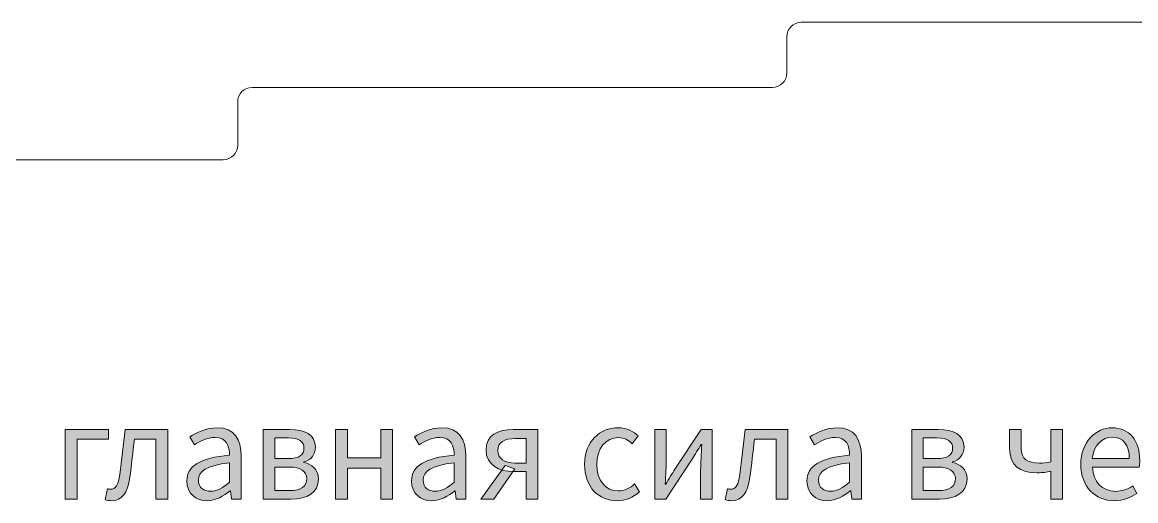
# Model space of a CAD drawing. Header units: millimetres. Extents: x -142 to 140, y -60 to 98.
# Drawn here: x 27.58 to 66.1, y 81.79 to 98.33 of the extents above; entities that cross this region are included whole.
import ezdxf

# ---------------------------------------------------------------- set-up
doc = ezdxf.new("R2010")
doc.units = ezdxf.units.MM
doc.header["$MEASUREMENT"] = 0
doc.layers.add('カット1(R255G0B0)', color=7, linetype='Continuous', lineweight=0)

# ---------------------------------------------------------------- blocks, each defined once
blk = doc.blocks.new('Block_7')
at = {"layer": 'カット1(R255G0B0)', "color": 5, "lineweight": 0, "true_color": 0x0000ff}
for points in [[(54.03, 97.829), (54.03, 98.106), (54.254, 98.329), (54.53, 98.33), (54.53, 98.33), (54.53, 98.33), (54.53, 98.33)], [(54.03, 96.579), (54.03, 96.303), (53.806, 96.079), (53.53, 96.079), (53.53, 96.079), (53.53, 96.079), (53.53, 96.079)]]:
    blk.add_open_spline(points, degree=3, knots=[0, 0, 0, 0, 1, 1, 1, 2, 2, 2, 2], dxfattribs=at)
for points in [[(54.531, 98.331), (54.531, 98.331), (71.531, 98.331), (71.531, 98.331)], [(54.031, 96.581), (54.031, 96.581), (54.031, 97.831), (54.031, 97.831)], [(35.03, 95.579), (35.03, 95.856), (35.254, 96.079), (35.53, 96.079)], [(35.532, 96.081), (35.532, 96.081), (53.531, 96.081), (53.531, 96.081)], [(35.032, 94.082), (35.032, 94.082), (35.032, 95.58), (35.032, 95.58)], [(35.03, 94.079), (35.03, 93.803), (34.806, 93.579), (34.53, 93.579)], [(16.53, 93.582), (16.53, 93.582), (34.531, 93.582), (34.531, 93.582)]]:
    blk.add_open_spline(points, degree=3, dxfattribs=at)
blk = doc.blocks.new('Block_9')
at = {"layer": 'カット1(R255G0B0)', "true_color": 0x000000, "transparency": 33554687}
h = blk.add_hatch(color=18, dxfattribs=at)
h.dxf.hatch_style = 2
edge = h.paths.add_edge_path()
edge.add_spline(control_points=[(29.066, 84.253), (29.066, 84.253), (30.563, 84.253), (30.563, 84.253), (30.563, 84.253), (30.563, 83.922), (30.563, 83.922), (30.563, 83.922), (29.473, 83.922), (29.473, 83.922), (29.473, 83.922), (29.473, 81.851), (29.473, 81.851), (29.473, 81.851), (29.066, 81.851), (29.066, 81.851), (29.066, 81.851), (29.066, 84.253), (29.066, 84.253)], knot_values=[0, 0, 0, 0, 1, 1, 1, 2, 2, 2, 3, 3, 3, 4, 4, 4, 5, 5, 5, 6, 6, 6, 6], degree=3, periodic=0)
h = blk.add_hatch(color=18, dxfattribs=at)
h.dxf.hatch_style = 2
edge = h.paths.add_edge_path()
edge.add_spline(control_points=[(30.445, 81.833), (30.445, 81.833), (30.521, 82.206), (30.521, 82.206), (30.554, 82.197), (30.588, 82.187), (30.631, 82.187), (30.799, 82.187), (30.909, 82.341), (30.951, 82.695), (31.015, 83.214), (31.075, 83.732), (31.136, 84.253), (31.136, 84.253), (32.611, 84.253), (32.611, 84.253), (32.611, 84.253), (32.611, 81.851), (32.611, 81.851), (32.611, 81.851), (32.204, 81.851), (32.204, 81.851), (32.204, 81.851), (32.204, 83.922), (32.204, 83.922), (32.204, 83.922), (31.458, 83.922), (31.458, 83.922), (31.406, 83.481), (31.354, 83.035), (31.299, 82.593), (31.23, 82.058), (31.017, 81.792), (30.663, 81.792), (30.574, 81.792), (30.513, 81.806), (30.445, 81.833)], knot_values=[0, 0, 0, 0, 1, 1, 1, 2, 2, 2, 3, 3, 3, 4, 4, 4, 5, 5, 5, 6, 6, 6, 7, 7, 7, 8, 8, 8, 9, 9, 9, 10, 10, 10, 11, 11, 11, 12, 12, 12, 12], degree=3, periodic=0)
h = blk.add_hatch(color=18, dxfattribs=at)
h.dxf.hatch_style = 2
edge = h.paths.add_edge_path()
edge.add_spline(control_points=[(34.748, 82.437), (34.748, 82.437), (34.748, 83.105), (34.748, 83.105), (33.943, 83.008), (33.671, 82.81), (33.671, 82.503), (33.671, 82.231), (33.857, 82.119), (34.092, 82.119), (34.324, 82.119), (34.516, 82.232), (34.748, 82.437)], knot_values=[0, 0, 0, 0, 1, 1, 1, 2, 2, 2, 3, 3, 3, 4, 4, 4, 4], degree=3, periodic=0)
edge = h.paths.add_edge_path()
edge.add_spline(control_points=[(33.273, 82.475), (33.273, 82.998), (33.725, 83.26), (34.748, 83.371), (34.748, 83.68), (34.645, 83.978), (34.253, 83.978), (33.975, 83.978), (33.725, 83.846), (33.536, 83.72), (33.536, 83.72), (33.377, 83.999), (33.377, 83.999), (33.598, 84.144), (33.935, 84.313), (34.321, 84.313), (34.907, 84.313), (35.155, 83.923), (35.155, 83.325), (35.155, 83.325), (35.155, 81.851), (35.155, 81.851), (35.155, 81.851), (34.819, 81.851), (34.819, 81.851), (34.819, 81.851), (34.785, 82.139), (34.785, 82.139), (34.785, 82.139), (34.771, 82.139), (34.771, 82.139), (34.542, 81.948), (34.275, 81.792), (33.977, 81.792), (33.575, 81.792), (33.273, 82.042), (33.273, 82.475)], knot_values=[0, 0, 0, 0, 1, 1, 1, 2, 2, 2, 3, 3, 3, 4, 4, 4, 5, 5, 5, 6, 6, 6, 7, 7, 7, 8, 8, 8, 9, 9, 9, 10, 10, 10, 11, 11, 11, 12, 12, 12, 12], degree=3, periodic=0)
h = blk.add_hatch(color=18, dxfattribs=at)
h.dxf.hatch_style = 2
edge = h.paths.add_edge_path()
edge.add_spline(control_points=[(36.828, 82.142), (37.228, 82.142), (37.42, 82.294), (37.42, 82.563), (37.42, 82.806), (37.21, 82.955), (36.803, 82.955), (36.803, 82.955), (36.31, 82.955), (36.31, 82.955), (36.31, 82.955), (36.31, 82.142), (36.31, 82.142), (36.31, 82.142), (36.828, 82.142), (36.828, 82.142)], knot_values=[0, 0, 0, 0, 1, 1, 1, 2, 2, 2, 3, 3, 3, 4, 4, 4, 5, 5, 5, 5], degree=3, periodic=0)
edge = h.paths.add_edge_path()
edge.add_spline(control_points=[(36.764, 83.246), (37.167, 83.246), (37.322, 83.384), (37.322, 83.605), (37.322, 83.83), (37.165, 83.962), (36.793, 83.962), (36.793, 83.962), (36.31, 83.962), (36.31, 83.962), (36.31, 83.962), (36.31, 83.246), (36.31, 83.246), (36.31, 83.246), (36.764, 83.246), (36.764, 83.246)], knot_values=[0, 0, 0, 0, 1, 1, 1, 2, 2, 2, 3, 3, 3, 4, 4, 4, 5, 5, 5, 5], degree=3, periodic=0)
edge = h.paths.add_edge_path()
edge.add_spline(control_points=[(35.911, 84.253), (35.911, 84.253), (36.836, 84.253), (36.836, 84.253), (37.36, 84.253), (37.72, 84.081), (37.72, 83.644), (37.72, 83.379), (37.568, 83.206), (37.321, 83.131), (37.321, 83.131), (37.321, 83.114), (37.321, 83.114), (37.59, 83.051), (37.822, 82.883), (37.822, 82.538), (37.822, 82.061), (37.429, 81.851), (36.874, 81.851), (36.874, 81.851), (35.911, 81.851), (35.911, 81.851), (35.911, 81.851), (35.911, 84.253), (35.911, 84.253)], knot_values=[0, 0, 0, 0, 1, 1, 1, 2, 2, 2, 3, 3, 3, 4, 4, 4, 5, 5, 5, 6, 6, 6, 7, 7, 7, 8, 8, 8, 8], degree=3, periodic=0)
h = blk.add_hatch(color=18, dxfattribs=at)
h.dxf.hatch_style = 2
edge = h.paths.add_edge_path()
edge.add_spline(control_points=[(38.42, 84.253), (38.42, 84.253), (38.827, 84.253), (38.827, 84.253), (38.827, 84.253), (38.827, 83.279), (38.827, 83.279), (38.827, 83.279), (39.981, 83.279), (39.981, 83.279), (39.981, 83.279), (39.981, 84.253), (39.981, 84.253), (39.981, 84.253), (40.388, 84.253), (40.388, 84.253), (40.388, 84.253), (40.388, 81.851), (40.388, 81.851), (40.388, 81.851), (39.981, 81.851), (39.981, 81.851), (39.981, 81.851), (39.981, 82.918), (39.981, 82.918), (39.981, 82.918), (38.827, 82.918), (38.827, 82.918), (38.827, 82.918), (38.827, 81.851), (38.827, 81.851), (38.827, 81.851), (38.42, 81.851), (38.42, 81.851), (38.42, 81.851), (38.42, 84.253), (38.42, 84.253)], knot_values=[0, 0, 0, 0, 1, 1, 1, 2, 2, 2, 3, 3, 3, 4, 4, 4, 5, 5, 5, 6, 6, 6, 7, 7, 7, 8, 8, 8, 9, 9, 9, 10, 10, 10, 11, 11, 11, 12, 12, 12, 12], degree=3, periodic=0)
h = blk.add_hatch(color=18, dxfattribs=at)
h.dxf.hatch_style = 2
edge = h.paths.add_edge_path()
edge.add_spline(control_points=[(42.522, 82.437), (42.522, 82.437), (42.522, 83.105), (42.522, 83.105), (41.717, 83.008), (41.445, 82.81), (41.445, 82.503), (41.445, 82.231), (41.63, 82.119), (41.866, 82.119), (42.098, 82.119), (42.29, 82.232), (42.522, 82.437)], knot_values=[0, 0, 0, 0, 1, 1, 1, 2, 2, 2, 3, 3, 3, 4, 4, 4, 4], degree=3, periodic=0)
edge = h.paths.add_edge_path()
edge.add_spline(control_points=[(41.047, 82.475), (41.047, 82.998), (41.498, 83.26), (42.522, 83.371), (42.521, 83.68), (42.419, 83.978), (42.026, 83.978), (41.749, 83.978), (41.498, 83.846), (41.31, 83.72), (41.31, 83.72), (41.151, 83.999), (41.151, 83.999), (41.372, 84.144), (41.709, 84.313), (42.094, 84.313), (42.681, 84.313), (42.929, 83.923), (42.929, 83.325), (42.929, 83.325), (42.929, 81.851), (42.929, 81.851), (42.929, 81.851), (42.593, 81.851), (42.593, 81.851), (42.593, 81.851), (42.559, 82.139), (42.559, 82.139), (42.559, 82.139), (42.545, 82.139), (42.545, 82.139), (42.316, 81.948), (42.049, 81.792), (41.751, 81.792), (41.349, 81.792), (41.047, 82.042), (41.047, 82.475)], knot_values=[0, 0, 0, 0, 1, 1, 1, 2, 2, 2, 3, 3, 3, 4, 4, 4, 5, 5, 5, 6, 6, 6, 7, 7, 7, 8, 8, 8, 9, 9, 9, 10, 10, 10, 11, 11, 11, 12, 12, 12, 12], degree=3, periodic=0)
h = blk.add_hatch(color=18, dxfattribs=at)
h.dxf.hatch_style = 2
edge = h.paths.add_edge_path()
edge.add_spline(control_points=[(45.009, 83.095), (45.009, 83.095), (45.009, 83.939), (45.009, 83.939), (45.009, 83.939), (44.633, 83.939), (44.633, 83.939), (44.257, 83.939), (44.03, 83.815), (44.03, 83.532), (44.03, 83.25), (44.257, 83.095), (44.633, 83.095), (44.633, 83.095), (45.009, 83.095), (45.009, 83.095)], knot_values=[0, 0, 0, 0, 1, 1, 1, 2, 2, 2, 3, 3, 3, 4, 4, 4, 5, 5, 5, 5], degree=3, periodic=0)
edge = h.paths.add_edge_path()
edge.add_spline(control_points=[(45.009, 82.799), (45.009, 82.799), (44.564, 82.799), (44.564, 82.799), (44.092, 82.799), (43.622, 83.011), (43.622, 83.541), (43.622, 84.071), (44.028, 84.253), (44.566, 84.253), (44.566, 84.253), (45.416, 84.253), (45.416, 84.253), (45.416, 84.253), (45.416, 81.851), (45.416, 81.851), (45.416, 81.851), (45.009, 81.851), (45.009, 81.851), (45.009, 81.851), (45.009, 82.799), (45.009, 82.799)], knot_values=[0, 0, 0, 0, 1, 1, 1, 2, 2, 2, 3, 3, 3, 4, 4, 4, 5, 5, 5, 6, 6, 6, 7, 7, 7, 7], degree=3, periodic=0)
edge = h.paths.add_edge_path()
edge.add_spline(control_points=[(44.284, 83.01), (44.284, 83.01), (44.622, 82.889), (44.622, 82.889), (44.622, 82.889), (43.898, 81.851), (43.898, 81.851), (43.898, 81.851), (43.438, 81.851), (43.438, 81.851), (43.438, 81.851), (44.284, 83.01), (44.284, 83.01)], knot_values=[0, 0, 0, 0, 1, 1, 1, 2, 2, 2, 3, 3, 3, 4, 4, 4, 4], degree=3, periodic=0)
h = blk.add_hatch(color=18, dxfattribs=at)
h.dxf.hatch_style = 2
edge = h.paths.add_edge_path()
edge.add_spline(control_points=[(47.033, 83.049), (47.033, 83.851), (47.574, 84.313), (48.189, 84.313), (48.504, 84.313), (48.722, 84.183), (48.891, 84.031), (48.891, 84.031), (48.683, 83.762), (48.683, 83.762), (48.543, 83.888), (48.396, 83.974), (48.207, 83.974), (47.772, 83.974), (47.453, 83.6), (47.453, 83.049), (47.453, 82.499), (47.754, 82.13), (48.196, 82.13), (48.415, 82.13), (48.61, 82.237), (48.76, 82.37), (48.76, 82.37), (48.936, 82.097), (48.936, 82.097), (48.72, 81.905), (48.448, 81.792), (48.16, 81.792), (47.52, 81.792), (47.033, 82.254), (47.033, 83.049)], knot_values=[0, 0, 0, 0, 1, 1, 1, 2, 2, 2, 3, 3, 3, 4, 4, 4, 5, 5, 5, 6, 6, 6, 7, 7, 7, 8, 8, 8, 9, 9, 9, 10, 10, 10, 10], degree=3, periodic=0)
h = blk.add_hatch(color=18, dxfattribs=at)
h.dxf.hatch_style = 2
edge = h.paths.add_edge_path()
edge.add_spline(control_points=[(49.463, 84.253), (49.463, 84.253), (49.859, 84.253), (49.859, 84.253), (49.859, 84.253), (49.859, 83.255), (49.859, 83.255), (49.859, 83), (49.838, 82.677), (49.821, 82.368), (49.821, 82.368), (49.839, 82.368), (49.839, 82.368), (49.929, 82.516), (50.07, 82.735), (50.158, 82.882), (50.158, 82.882), (51.066, 84.253), (51.066, 84.253), (51.066, 84.253), (51.444, 84.253), (51.444, 84.253), (51.444, 84.253), (51.444, 81.851), (51.444, 81.851), (51.444, 81.851), (51.048, 81.851), (51.048, 81.851), (51.048, 81.851), (51.048, 82.85), (51.048, 82.85), (51.048, 83.105), (51.069, 83.426), (51.088, 83.737), (51.088, 83.737), (51.068, 83.737), (51.068, 83.737), (50.978, 83.588), (50.839, 83.368), (50.751, 83.223), (50.751, 83.223), (49.841, 81.851), (49.841, 81.851), (49.841, 81.851), (49.463, 81.851), (49.463, 81.851), (49.463, 81.851), (49.463, 84.253), (49.463, 84.253)], knot_values=[0, 0, 0, 0, 1, 1, 1, 2, 2, 2, 3, 3, 3, 4, 4, 4, 5, 5, 5, 6, 6, 6, 7, 7, 7, 8, 8, 8, 9, 9, 9, 10, 10, 10, 11, 11, 11, 12, 12, 12, 13, 13, 13, 14, 14, 14, 15, 15, 15, 16, 16, 16, 16], degree=3, periodic=0)
h = blk.add_hatch(color=18, dxfattribs=at)
h.dxf.hatch_style = 2
edge = h.paths.add_edge_path()
edge.add_spline(control_points=[(51.899, 81.833), (51.899, 81.833), (51.975, 82.206), (51.975, 82.206), (52.009, 82.197), (52.042, 82.187), (52.085, 82.187), (52.253, 82.187), (52.363, 82.341), (52.405, 82.695), (52.469, 83.214), (52.53, 83.732), (52.59, 84.253), (52.59, 84.253), (54.065, 84.253), (54.065, 84.253), (54.065, 84.253), (54.065, 81.851), (54.065, 81.851), (54.065, 81.851), (53.659, 81.851), (53.659, 81.851), (53.659, 81.851), (53.659, 83.922), (53.659, 83.922), (53.659, 83.922), (52.913, 83.922), (52.913, 83.922), (52.861, 83.481), (52.808, 83.035), (52.753, 82.593), (52.684, 82.058), (52.471, 81.792), (52.117, 81.792), (52.029, 81.792), (51.967, 81.806), (51.899, 81.833)], knot_values=[0, 0, 0, 0, 1, 1, 1, 2, 2, 2, 3, 3, 3, 4, 4, 4, 5, 5, 5, 6, 6, 6, 7, 7, 7, 8, 8, 8, 9, 9, 9, 10, 10, 10, 11, 11, 11, 12, 12, 12, 12], degree=3, periodic=0)
h = blk.add_hatch(color=18, dxfattribs=at)
h.dxf.hatch_style = 2
edge = h.paths.add_edge_path()
edge.add_spline(control_points=[(56.203, 82.437), (56.203, 82.437), (56.203, 83.105), (56.203, 83.105), (55.398, 83.008), (55.126, 82.81), (55.126, 82.503), (55.126, 82.231), (55.311, 82.119), (55.547, 82.119), (55.779, 82.119), (55.97, 82.232), (56.203, 82.437)], knot_values=[0, 0, 0, 0, 1, 1, 1, 2, 2, 2, 3, 3, 3, 4, 4, 4, 4], degree=3, periodic=0)
edge = h.paths.add_edge_path()
edge.add_spline(control_points=[(54.727, 82.475), (54.727, 82.998), (55.179, 83.26), (56.203, 83.371), (56.202, 83.68), (56.099, 83.978), (55.707, 83.978), (55.429, 83.978), (55.179, 83.846), (54.991, 83.72), (54.991, 83.72), (54.831, 83.999), (54.831, 83.999), (55.053, 84.144), (55.39, 84.313), (55.775, 84.313), (56.361, 84.313), (56.609, 83.923), (56.609, 83.325), (56.609, 83.325), (56.609, 81.851), (56.609, 81.851), (56.609, 81.851), (56.274, 81.851), (56.274, 81.851), (56.274, 81.851), (56.239, 82.139), (56.239, 82.139), (56.239, 82.139), (56.226, 82.139), (56.226, 82.139), (55.997, 81.948), (55.729, 81.792), (55.431, 81.792), (55.029, 81.792), (54.727, 82.042), (54.727, 82.475)], knot_values=[0, 0, 0, 0, 1, 1, 1, 2, 2, 2, 3, 3, 3, 4, 4, 4, 5, 5, 5, 6, 6, 6, 7, 7, 7, 8, 8, 8, 9, 9, 9, 10, 10, 10, 11, 11, 11, 12, 12, 12, 12], degree=3, periodic=0)
h = blk.add_hatch(color=18, dxfattribs=at)
h.dxf.hatch_style = 2
edge = h.paths.add_edge_path()
edge.add_spline(control_points=[(59.27, 82.142), (59.669, 82.142), (59.862, 82.294), (59.862, 82.563), (59.862, 82.806), (59.652, 82.955), (59.245, 82.955), (59.245, 82.955), (58.752, 82.955), (58.752, 82.955), (58.752, 82.955), (58.752, 82.142), (58.752, 82.142), (58.752, 82.142), (59.27, 82.142), (59.27, 82.142)], knot_values=[0, 0, 0, 0, 1, 1, 1, 2, 2, 2, 3, 3, 3, 4, 4, 4, 5, 5, 5, 5], degree=3, periodic=0)
edge = h.paths.add_edge_path()
edge.add_spline(control_points=[(59.206, 83.246), (59.609, 83.246), (59.764, 83.384), (59.764, 83.605), (59.764, 83.83), (59.607, 83.962), (59.235, 83.962), (59.235, 83.962), (58.752, 83.962), (58.752, 83.962), (58.752, 83.962), (58.752, 83.246), (58.752, 83.246), (58.752, 83.246), (59.206, 83.246), (59.206, 83.246)], knot_values=[0, 0, 0, 0, 1, 1, 1, 2, 2, 2, 3, 3, 3, 4, 4, 4, 5, 5, 5, 5], degree=3, periodic=0)
edge = h.paths.add_edge_path()
edge.add_spline(control_points=[(58.353, 84.253), (58.353, 84.253), (59.278, 84.253), (59.278, 84.253), (59.802, 84.253), (60.162, 84.081), (60.162, 83.644), (60.162, 83.379), (60.01, 83.206), (59.763, 83.131), (59.763, 83.131), (59.763, 83.114), (59.763, 83.114), (60.032, 83.051), (60.264, 82.883), (60.264, 82.538), (60.264, 82.061), (59.871, 81.851), (59.316, 81.851), (59.316, 81.851), (58.353, 81.851), (58.353, 81.851), (58.353, 81.851), (58.353, 84.253), (58.353, 84.253)], knot_values=[0, 0, 0, 0, 1, 1, 1, 2, 2, 2, 3, 3, 3, 4, 4, 4, 5, 5, 5, 6, 6, 6, 7, 7, 7, 8, 8, 8, 8], degree=3, periodic=0)
h = blk.add_hatch(color=18, dxfattribs=at)
h.dxf.hatch_style = 2
edge = h.paths.add_edge_path()
edge.add_spline(control_points=[(63.164, 82.809), (62.995, 82.775), (62.909, 82.759), (62.692, 82.759), (62.088, 82.759), (61.737, 82.998), (61.737, 83.596), (61.737, 83.596), (61.737, 84.253), (61.737, 84.253), (61.737, 84.253), (62.143, 84.253), (62.143, 84.253), (62.143, 84.253), (62.143, 83.596), (62.143, 83.596), (62.143, 83.24), (62.336, 83.09), (62.774, 83.09), (62.919, 83.09), (63.026, 83.106), (63.164, 83.136), (63.164, 83.136), (63.164, 84.253), (63.164, 84.253), (63.164, 84.253), (63.57, 84.253), (63.57, 84.253), (63.57, 84.253), (63.57, 81.851), (63.57, 81.851), (63.57, 81.851), (63.164, 81.851), (63.164, 81.851), (63.164, 81.851), (63.164, 82.809), (63.164, 82.809)], knot_values=[0, 0, 0, 0, 1, 1, 1, 2, 2, 2, 3, 3, 3, 4, 4, 4, 5, 5, 5, 6, 6, 6, 7, 7, 7, 8, 8, 8, 9, 9, 9, 10, 10, 10, 11, 11, 11, 12, 12, 12, 12], degree=3, periodic=0)
h = blk.add_hatch(color=18, dxfattribs=at)
h.dxf.hatch_style = 2
edge = h.paths.add_edge_path()
edge.add_spline(control_points=[(65.879, 83.246), (65.879, 83.727), (65.663, 83.989), (65.287, 83.989), (64.949, 83.989), (64.648, 83.718), (64.598, 83.246), (64.598, 83.246), (65.879, 83.246), (65.879, 83.246)], knot_values=[0, 0, 0, 0, 1, 1, 1, 2, 2, 2, 3, 3, 3, 3], degree=3, periodic=0)
edge = h.paths.add_edge_path()
edge.add_spline(control_points=[(64.2, 83.049), (64.2, 83.831), (64.727, 84.313), (65.28, 84.313), (65.893, 84.313), (66.239, 83.873), (66.239, 83.186), (66.239, 83.1), (66.231, 83.014), (66.22, 82.955), (66.22, 82.955), (64.602, 82.955), (64.602, 82.955), (64.631, 82.446), (64.942, 82.116), (65.4, 82.116), (65.63, 82.116), (65.82, 82.19), (65.998, 82.308), (65.998, 82.308), (66.143, 82.041), (66.143, 82.041), (65.933, 81.903), (65.677, 81.792), (65.35, 81.792), (64.71, 81.792), (64.2, 82.26), (64.2, 83.049)], knot_values=[0, 0, 0, 0, 1, 1, 1, 2, 2, 2, 3, 3, 3, 4, 4, 4, 5, 5, 5, 6, 6, 6, 7, 7, 7, 8, 8, 8, 9, 9, 9, 9], degree=3, periodic=0)
at = {"layer": 'カット1(R255G0B0)'}
for points, knots in [([(29.066, 84.253), (29.066, 84.253), (30.563, 84.253), (30.563, 84.253), (30.563, 84.253), (30.563, 83.922), (30.563, 83.922), (30.563, 83.922), (29.473, 83.922), (29.473, 83.922), (29.473, 83.922), (29.473, 81.851), (29.473, 81.851), (29.473, 81.851), (29.066, 81.851), (29.066, 81.851), (29.066, 81.851), (29.066, 84.253), (29.066, 84.253)], [0, 0, 0, 0, 1, 1, 1, 2, 2, 2, 3, 3, 3, 4, 4, 4, 5, 5, 5, 6, 6, 6, 6]), ([(30.445, 81.833), (30.445, 81.833), (30.521, 82.206), (30.521, 82.206), (30.554, 82.197), (30.588, 82.187), (30.631, 82.187), (30.799, 82.187), (30.909, 82.341), (30.951, 82.695), (31.015, 83.214), (31.075, 83.732), (31.136, 84.253), (31.136, 84.253), (32.611, 84.253), (32.611, 84.253), (32.611, 84.253), (32.611, 81.851), (32.611, 81.851), (32.611, 81.851), (32.204, 81.851), (32.204, 81.851), (32.204, 81.851), (32.204, 83.922), (32.204, 83.922), (32.204, 83.922), (31.458, 83.922), (31.458, 83.922), (31.406, 83.481), (31.354, 83.035), (31.299, 82.593), (31.23, 82.058), (31.017, 81.792), (30.663, 81.792), (30.574, 81.792), (30.513, 81.806), (30.445, 81.833)], [0, 0, 0, 0, 1, 1, 1, 2, 2, 2, 3, 3, 3, 4, 4, 4, 5, 5, 5, 6, 6, 6, 7, 7, 7, 8, 8, 8, 9, 9, 9, 10, 10, 10, 11, 11, 11, 12, 12, 12, 12]), ([(33.273, 82.475), (33.273, 82.998), (33.725, 83.26), (34.748, 83.371), (34.748, 83.68), (34.645, 83.978), (34.253, 83.978), (33.975, 83.978), (33.725, 83.846), (33.536, 83.72), (33.536, 83.72), (33.377, 83.999), (33.377, 83.999), (33.598, 84.144), (33.935, 84.313), (34.321, 84.313), (34.907, 84.313), (35.155, 83.923), (35.155, 83.325), (35.155, 83.325), (35.155, 81.851), (35.155, 81.851), (35.155, 81.851), (34.819, 81.851), (34.819, 81.851), (34.819, 81.851), (34.785, 82.139), (34.785, 82.139), (34.785, 82.139), (34.771, 82.139), (34.771, 82.139), (34.542, 81.948), (34.275, 81.792), (33.977, 81.792), (33.575, 81.792), (33.273, 82.042), (33.273, 82.475)], [0, 0, 0, 0, 1, 1, 1, 2, 2, 2, 3, 3, 3, 4, 4, 4, 5, 5, 5, 6, 6, 6, 7, 7, 7, 8, 8, 8, 9, 9, 9, 10, 10, 10, 11, 11, 11, 12, 12, 12, 12]), ([(35.911, 84.253), (35.911, 84.253), (36.836, 84.253), (36.836, 84.253), (37.36, 84.253), (37.72, 84.081), (37.72, 83.644), (37.72, 83.379), (37.568, 83.206), (37.321, 83.131), (37.321, 83.131), (37.321, 83.114), (37.321, 83.114), (37.59, 83.051), (37.822, 82.883), (37.822, 82.538), (37.822, 82.061), (37.429, 81.851), (36.874, 81.851), (36.874, 81.851), (35.911, 81.851), (35.911, 81.851), (35.911, 81.851), (35.911, 84.253), (35.911, 84.253)], [0, 0, 0, 0, 1, 1, 1, 2, 2, 2, 3, 3, 3, 4, 4, 4, 5, 5, 5, 6, 6, 6, 7, 7, 7, 8, 8, 8, 8]), ([(38.42, 84.253), (38.42, 84.253), (38.827, 84.253), (38.827, 84.253), (38.827, 84.253), (38.827, 83.279), (38.827, 83.279), (38.827, 83.279), (39.981, 83.279), (39.981, 83.279), (39.981, 83.279), (39.981, 84.253), (39.981, 84.253), (39.981, 84.253), (40.388, 84.253), (40.388, 84.253), (40.388, 84.253), (40.388, 81.851), (40.388, 81.851), (40.388, 81.851), (39.981, 81.851), (39.981, 81.851), (39.981, 81.851), (39.981, 82.918), (39.981, 82.918), (39.981, 82.918), (38.827, 82.918), (38.827, 82.918), (38.827, 82.918), (38.827, 81.851), (38.827, 81.851), (38.827, 81.851), (38.42, 81.851), (38.42, 81.851), (38.42, 81.851), (38.42, 84.253), (38.42, 84.253)], [0, 0, 0, 0, 1, 1, 1, 2, 2, 2, 3, 3, 3, 4, 4, 4, 5, 5, 5, 6, 6, 6, 7, 7, 7, 8, 8, 8, 9, 9, 9, 10, 10, 10, 11, 11, 11, 12, 12, 12, 12]), ([(41.047, 82.475), (41.047, 82.998), (41.498, 83.26), (42.522, 83.371), (42.521, 83.68), (42.419, 83.978), (42.026, 83.978), (41.749, 83.978), (41.498, 83.846), (41.31, 83.72), (41.31, 83.72), (41.151, 83.999), (41.151, 83.999), (41.372, 84.144), (41.709, 84.313), (42.094, 84.313), (42.681, 84.313), (42.929, 83.923), (42.929, 83.325), (42.929, 83.325), (42.929, 81.851), (42.929, 81.851), (42.929, 81.851), (42.593, 81.851), (42.593, 81.851), (42.593, 81.851), (42.559, 82.139), (42.559, 82.139), (42.559, 82.139), (42.545, 82.139), (42.545, 82.139), (42.316, 81.948), (42.049, 81.792), (41.751, 81.792), (41.349, 81.792), (41.047, 82.042), (41.047, 82.475)], [0, 0, 0, 0, 1, 1, 1, 2, 2, 2, 3, 3, 3, 4, 4, 4, 5, 5, 5, 6, 6, 6, 7, 7, 7, 8, 8, 8, 9, 9, 9, 10, 10, 10, 11, 11, 11, 12, 12, 12, 12]), ([(45.009, 82.799), (45.009, 82.799), (44.564, 82.799), (44.564, 82.799), (44.092, 82.799), (43.622, 83.011), (43.622, 83.541), (43.622, 84.071), (44.028, 84.253), (44.566, 84.253), (44.566, 84.253), (45.416, 84.253), (45.416, 84.253), (45.416, 84.253), (45.416, 81.851), (45.416, 81.851), (45.416, 81.851), (45.009, 81.851), (45.009, 81.851), (45.009, 81.851), (45.009, 82.799), (45.009, 82.799)], [0, 0, 0, 0, 1, 1, 1, 2, 2, 2, 3, 3, 3, 4, 4, 4, 5, 5, 5, 6, 6, 6, 7, 7, 7, 7]), ([(47.033, 83.049), (47.033, 83.851), (47.574, 84.313), (48.189, 84.313), (48.504, 84.313), (48.722, 84.183), (48.891, 84.031), (48.891, 84.031), (48.683, 83.762), (48.683, 83.762), (48.543, 83.888), (48.396, 83.974), (48.207, 83.974), (47.772, 83.974), (47.453, 83.6), (47.453, 83.049), (47.453, 82.499), (47.754, 82.13), (48.196, 82.13), (48.415, 82.13), (48.61, 82.237), (48.76, 82.37), (48.76, 82.37), (48.936, 82.097), (48.936, 82.097), (48.72, 81.905), (48.448, 81.792), (48.16, 81.792), (47.52, 81.792), (47.033, 82.254), (47.033, 83.049)], [0, 0, 0, 0, 1, 1, 1, 2, 2, 2, 3, 3, 3, 4, 4, 4, 5, 5, 5, 6, 6, 6, 7, 7, 7, 8, 8, 8, 9, 9, 9, 10, 10, 10, 10]), ([(49.463, 84.253), (49.463, 84.253), (49.859, 84.253), (49.859, 84.253), (49.859, 84.253), (49.859, 83.255), (49.859, 83.255), (49.859, 83), (49.838, 82.677), (49.821, 82.368), (49.821, 82.368), (49.839, 82.368), (49.839, 82.368), (49.929, 82.516), (50.07, 82.735), (50.158, 82.882), (50.158, 82.882), (51.066, 84.253), (51.066, 84.253), (51.066, 84.253), (51.444, 84.253), (51.444, 84.253), (51.444, 84.253), (51.444, 81.851), (51.444, 81.851), (51.444, 81.851), (51.048, 81.851), (51.048, 81.851), (51.048, 81.851), (51.048, 82.85), (51.048, 82.85), (51.048, 83.105), (51.069, 83.426), (51.088, 83.737), (51.088, 83.737), (51.068, 83.737), (51.068, 83.737), (50.978, 83.588), (50.839, 83.368), (50.751, 83.223), (50.751, 83.223), (49.841, 81.851), (49.841, 81.851), (49.841, 81.851), (49.463, 81.851), (49.463, 81.851), (49.463, 81.851), (49.463, 84.253), (49.463, 84.253)], [0, 0, 0, 0, 1, 1, 1, 2, 2, 2, 3, 3, 3, 4, 4, 4, 5, 5, 5, 6, 6, 6, 7, 7, 7, 8, 8, 8, 9, 9, 9, 10, 10, 10, 11, 11, 11, 12, 12, 12, 13, 13, 13, 14, 14, 14, 15, 15, 15, 16, 16, 16, 16]), ([(51.899, 81.833), (51.899, 81.833), (51.975, 82.206), (51.975, 82.206), (52.009, 82.197), (52.042, 82.187), (52.085, 82.187), (52.253, 82.187), (52.363, 82.341), (52.405, 82.695), (52.469, 83.214), (52.53, 83.732), (52.59, 84.253), (52.59, 84.253), (54.065, 84.253), (54.065, 84.253), (54.065, 84.253), (54.065, 81.851), (54.065, 81.851), (54.065, 81.851), (53.659, 81.851), (53.659, 81.851), (53.659, 81.851), (53.659, 83.922), (53.659, 83.922), (53.659, 83.922), (52.913, 83.922), (52.913, 83.922), (52.861, 83.481), (52.808, 83.035), (52.753, 82.593), (52.684, 82.058), (52.471, 81.792), (52.117, 81.792), (52.029, 81.792), (51.967, 81.806), (51.899, 81.833)], [0, 0, 0, 0, 1, 1, 1, 2, 2, 2, 3, 3, 3, 4, 4, 4, 5, 5, 5, 6, 6, 6, 7, 7, 7, 8, 8, 8, 9, 9, 9, 10, 10, 10, 11, 11, 11, 12, 12, 12, 12]), ([(54.727, 82.475), (54.727, 82.998), (55.179, 83.26), (56.203, 83.371), (56.202, 83.68), (56.099, 83.978), (55.707, 83.978), (55.429, 83.978), (55.179, 83.846), (54.991, 83.72), (54.991, 83.72), (54.831, 83.999), (54.831, 83.999), (55.053, 84.144), (55.39, 84.313), (55.775, 84.313), (56.361, 84.313), (56.609, 83.923), (56.609, 83.325), (56.609, 83.325), (56.609, 81.851), (56.609, 81.851), (56.609, 81.851), (56.274, 81.851), (56.274, 81.851), (56.274, 81.851), (56.239, 82.139), (56.239, 82.139), (56.239, 82.139), (56.226, 82.139), (56.226, 82.139), (55.997, 81.948), (55.729, 81.792), (55.431, 81.792), (55.029, 81.792), (54.727, 82.042), (54.727, 82.475)], [0, 0, 0, 0, 1, 1, 1, 2, 2, 2, 3, 3, 3, 4, 4, 4, 5, 5, 5, 6, 6, 6, 7, 7, 7, 8, 8, 8, 9, 9, 9, 10, 10, 10, 11, 11, 11, 12, 12, 12, 12]), ([(58.353, 84.253), (58.353, 84.253), (59.278, 84.253), (59.278, 84.253), (59.802, 84.253), (60.162, 84.081), (60.162, 83.644), (60.162, 83.379), (60.01, 83.206), (59.763, 83.131), (59.763, 83.131), (59.763, 83.114), (59.763, 83.114), (60.032, 83.051), (60.264, 82.883), (60.264, 82.538), (60.264, 82.061), (59.871, 81.851), (59.316, 81.851), (59.316, 81.851), (58.353, 81.851), (58.353, 81.851), (58.353, 81.851), (58.353, 84.253), (58.353, 84.253)], [0, 0, 0, 0, 1, 1, 1, 2, 2, 2, 3, 3, 3, 4, 4, 4, 5, 5, 5, 6, 6, 6, 7, 7, 7, 8, 8, 8, 8]), ([(63.164, 82.809), (62.995, 82.775), (62.909, 82.759), (62.692, 82.759), (62.088, 82.759), (61.737, 82.998), (61.737, 83.596), (61.737, 83.596), (61.737, 84.253), (61.737, 84.253), (61.737, 84.253), (62.143, 84.253), (62.143, 84.253), (62.143, 84.253), (62.143, 83.596), (62.143, 83.596), (62.143, 83.24), (62.336, 83.09), (62.774, 83.09), (62.919, 83.09), (63.026, 83.106), (63.164, 83.136), (63.164, 83.136), (63.164, 84.253), (63.164, 84.253), (63.164, 84.253), (63.57, 84.253), (63.57, 84.253), (63.57, 84.253), (63.57, 81.851), (63.57, 81.851), (63.57, 81.851), (63.164, 81.851), (63.164, 81.851), (63.164, 81.851), (63.164, 82.809), (63.164, 82.809)], [0, 0, 0, 0, 1, 1, 1, 2, 2, 2, 3, 3, 3, 4, 4, 4, 5, 5, 5, 6, 6, 6, 7, 7, 7, 8, 8, 8, 9, 9, 9, 10, 10, 10, 11, 11, 11, 12, 12, 12, 12]), ([(64.2, 83.049), (64.2, 83.831), (64.727, 84.313), (65.28, 84.313), (65.893, 84.313), (66.239, 83.873), (66.239, 83.186), (66.239, 83.1), (66.231, 83.014), (66.22, 82.955), (66.22, 82.955), (64.602, 82.955), (64.602, 82.955), (64.631, 82.446), (64.942, 82.116), (65.4, 82.116), (65.63, 82.116), (65.82, 82.19), (65.998, 82.308), (65.998, 82.308), (66.143, 82.041), (66.143, 82.041), (65.933, 81.903), (65.677, 81.792), (65.35, 81.792), (64.71, 81.792), (64.2, 82.26), (64.2, 83.049)], [0, 0, 0, 0, 1, 1, 1, 2, 2, 2, 3, 3, 3, 4, 4, 4, 5, 5, 5, 6, 6, 6, 7, 7, 7, 8, 8, 8, 9, 9, 9, 9]), ([(65.879, 83.246), (65.879, 83.727), (65.663, 83.989), (65.287, 83.989), (64.949, 83.989), (64.648, 83.718), (64.598, 83.246), (64.598, 83.246), (65.879, 83.246), (65.879, 83.246)], [0, 0, 0, 0, 1, 1, 1, 2, 2, 2, 3, 3, 3, 3]), ([(36.764, 83.246), (37.167, 83.246), (37.322, 83.384), (37.322, 83.605), (37.322, 83.83), (37.165, 83.962), (36.793, 83.962), (36.793, 83.962), (36.31, 83.962), (36.31, 83.962), (36.31, 83.962), (36.31, 83.246), (36.31, 83.246), (36.31, 83.246), (36.764, 83.246), (36.764, 83.246)], [0, 0, 0, 0, 1, 1, 1, 2, 2, 2, 3, 3, 3, 4, 4, 4, 5, 5, 5, 5]), ([(45.009, 83.095), (45.009, 83.095), (45.009, 83.939), (45.009, 83.939), (45.009, 83.939), (44.633, 83.939), (44.633, 83.939), (44.257, 83.939), (44.03, 83.815), (44.03, 83.532), (44.03, 83.25), (44.257, 83.095), (44.633, 83.095), (44.633, 83.095), (45.009, 83.095), (45.009, 83.095)], [0, 0, 0, 0, 1, 1, 1, 2, 2, 2, 3, 3, 3, 4, 4, 4, 5, 5, 5, 5]), ([(59.206, 83.246), (59.609, 83.246), (59.764, 83.384), (59.764, 83.605), (59.764, 83.83), (59.607, 83.962), (59.235, 83.962), (59.235, 83.962), (58.752, 83.962), (58.752, 83.962), (58.752, 83.962), (58.752, 83.246), (58.752, 83.246), (58.752, 83.246), (59.206, 83.246), (59.206, 83.246)], [0, 0, 0, 0, 1, 1, 1, 2, 2, 2, 3, 3, 3, 4, 4, 4, 5, 5, 5, 5]), ([(34.748, 82.437), (34.748, 82.437), (34.748, 83.105), (34.748, 83.105), (33.943, 83.008), (33.671, 82.81), (33.671, 82.503), (33.671, 82.231), (33.857, 82.119), (34.092, 82.119), (34.324, 82.119), (34.516, 82.232), (34.748, 82.437)], [0, 0, 0, 0, 1, 1, 1, 2, 2, 2, 3, 3, 3, 4, 4, 4, 4]), ([(36.828, 82.142), (37.228, 82.142), (37.42, 82.294), (37.42, 82.563), (37.42, 82.806), (37.21, 82.955), (36.803, 82.955), (36.803, 82.955), (36.31, 82.955), (36.31, 82.955), (36.31, 82.955), (36.31, 82.142), (36.31, 82.142), (36.31, 82.142), (36.828, 82.142), (36.828, 82.142)], [0, 0, 0, 0, 1, 1, 1, 2, 2, 2, 3, 3, 3, 4, 4, 4, 5, 5, 5, 5]), ([(42.522, 82.437), (42.522, 82.437), (42.522, 83.105), (42.522, 83.105), (41.717, 83.008), (41.445, 82.81), (41.445, 82.503), (41.445, 82.231), (41.63, 82.119), (41.866, 82.119), (42.098, 82.119), (42.29, 82.232), (42.522, 82.437)], [0, 0, 0, 0, 1, 1, 1, 2, 2, 2, 3, 3, 3, 4, 4, 4, 4]), ([(44.284, 83.01), (44.284, 83.01), (44.622, 82.889), (44.622, 82.889), (44.622, 82.889), (43.898, 81.851), (43.898, 81.851), (43.898, 81.851), (43.438, 81.851), (43.438, 81.851), (43.438, 81.851), (44.284, 83.01), (44.284, 83.01)], [0, 0, 0, 0, 1, 1, 1, 2, 2, 2, 3, 3, 3, 4, 4, 4, 4]), ([(56.203, 82.437), (56.203, 82.437), (56.203, 83.105), (56.203, 83.105), (55.398, 83.008), (55.126, 82.81), (55.126, 82.503), (55.126, 82.231), (55.311, 82.119), (55.547, 82.119), (55.779, 82.119), (55.97, 82.232), (56.203, 82.437)], [0, 0, 0, 0, 1, 1, 1, 2, 2, 2, 3, 3, 3, 4, 4, 4, 4]), ([(59.27, 82.142), (59.669, 82.142), (59.862, 82.294), (59.862, 82.563), (59.862, 82.806), (59.652, 82.955), (59.245, 82.955), (59.245, 82.955), (58.752, 82.955), (58.752, 82.955), (58.752, 82.955), (58.752, 82.142), (58.752, 82.142), (58.752, 82.142), (59.27, 82.142), (59.27, 82.142)], [0, 0, 0, 0, 1, 1, 1, 2, 2, 2, 3, 3, 3, 4, 4, 4, 5, 5, 5, 5])]:
    blk.add_open_spline(points, degree=3, knots=knots, dxfattribs=at)
blk = doc.blocks.new('Block_8')
at = {"layer": 'カット1(R255G0B0)'}
blk.add_blockref('Block_9', (0, 0), dxfattribs=at)
blk = doc.blocks.new('Block_6')
at = {"layer": 'カット1(R255G0B0)'}
for name in ['Block_7', 'Block_8']:
    blk.add_blockref(name, (0, 0), dxfattribs=at)

msp = doc.modelspace()

# ---------------------------------------------------------------- block references
at = {"layer": 'カット1(R255G0B0)'}
msp.add_blockref('Block_6', (0, 0), dxfattribs=at)

doc.saveas('drawing.dxf')
